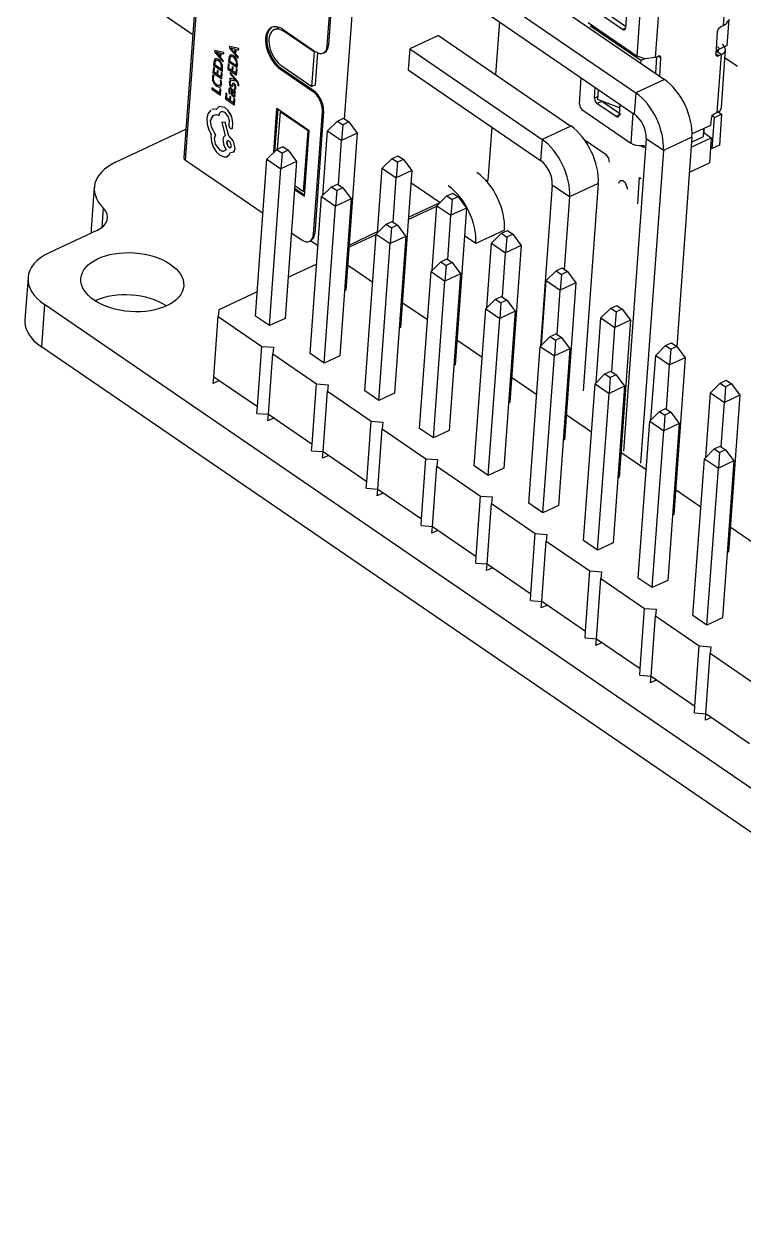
# Model space of a CAD drawing. Header units: millimetres. Extents: x 239 to 841, y 198 to 536.
# Drawn here: x 765.55 to 776.72, y 208.33 to 227.14 of the extents above; entities that cross this region are included whole.
import ezdxf

# ---------------------------------------------------------------- set-up
doc = ezdxf.new("R2010")
doc.units = ezdxf.units.MM

msp = doc.modelspace()

# ---------------------------------------------------------------- linework, layer by layer
for p, q in [((768.407, 230.299), (768.026, 225.068)), ((768.052, 225.026), (768.432, 230.257)), ((770.251, 226.803), (770.389, 228.703)), ((770.408, 228.711), (770.27, 226.812)), ((770.521, 225.667), (770.74, 228.677)), ((772.095, 228.603), (775.487, 226.281)), ((771.65, 228.395), (775.042, 226.073)), ((771.626, 228.068), (775.018, 225.745)), ((776.403, 227.118), (776.469, 228.019)), ((767.214, 227.633), (768.165, 226.981)), ((775.061, 226.644), (775.127, 227.545)), ((775.409, 227.523), (775.343, 226.622)), ((774.612, 227.295), (774.884, 227.109)), ((774.904, 227.383), (774.882, 227.08)), ((772.923, 227.18), (772.863, 226.359)), ((774.302, 227.164), (775.061, 226.644)), ((774.369, 227.118), (774.329, 227.1)), ((774.36, 227.094), (774.386, 227.106)), ((775.119, 226.575), (774.36, 227.094)), ((774.835, 227.057), (774.538, 227.261)), ((776.403, 227.118), (776.359, 227.097)), ((776.461, 226.807), (776.491, 227.216)), ((769.482, 227.078), (769.426, 227.052)), ((769.568, 227.056), (770.069, 226.713)), ((769.602, 227.033), (769.583, 227.024)), ((770.051, 226.704), (769.583, 227.024)), ((771.976, 226.966), (771.531, 226.758)), ((771.976, 226.966), (774.031, 225.559)), ((774.882, 227.079), (774.835, 227.057)), ((776.307, 227.021), (776.282, 226.678)), ((768.504, 226.734), (768.503, 226.711)), ((768.503, 226.711), (768.634, 226.554)), ((768.504, 226.734), (768.505, 226.734)), ((768.645, 226.703), (768.504, 226.734)), ((768.646, 226.703), (768.505, 226.734)), ((768.521, 226.71), (768.521, 226.71)), ((768.521, 226.71), (768.521, 226.71)), ((768.589, 226.692), (768.531, 226.706)), ((768.736, 226.792), (768.735, 226.769)), ((768.735, 226.769), (768.865, 226.612)), ((768.736, 226.792), (768.737, 226.792)), ((768.877, 226.761), (768.736, 226.792)), ((768.878, 226.761), (768.737, 226.792)), ((768.753, 226.768), (768.753, 226.768)), ((768.753, 226.768), (768.753, 226.768)), ((768.762, 226.759), (768.817, 226.695)), ((768.762, 226.759), (768.762, 226.759)), ((768.762, 226.759), (768.817, 226.695)), ((768.821, 226.75), (768.763, 226.764)), ((768.817, 226.695), (768.821, 226.75)), ((768.831, 226.677), (768.837, 226.746)), ((768.832, 226.677), (768.837, 226.746)), ((768.837, 226.746), (768.875, 226.737)), ((768.875, 226.737), (768.877, 226.761)), ((768.875, 226.737), (768.876, 226.738)), ((768.876, 226.738), (768.878, 226.761)), ((768.877, 226.761), (768.878, 226.761)), ((770.07, 226.712), (770.051, 226.704)), ((770.251, 226.803), (770.27, 226.812)), ((771.531, 226.758), (771.507, 226.43)), ((771.531, 226.758), (773.586, 225.351)), ((776.304, 226.714), (776.284, 226.704)), ((776.461, 226.807), (776.285, 226.725)), ((776.304, 226.714), (776.371, 226.668)), ((776.307, 226.735), (776.305, 226.715)), ((776.371, 225.844), (776.436, 226.745)), ((768.49, 226.551), (768.486, 226.504)), ((768.506, 226.539), (768.504, 226.514)), ((768.506, 226.539), (768.504, 226.514)), ((768.506, 226.539), (768.506, 226.539)), ((768.522, 226.578), (768.523, 226.578)), ((768.53, 226.7), (768.531, 226.701)), ((768.53, 226.7), (768.585, 226.636)), ((768.531, 226.701), (768.585, 226.637)), ((768.563, 226.593), (768.564, 226.593)), ((768.585, 226.636), (768.589, 226.692)), ((768.6, 226.619), (768.605, 226.688)), ((768.6, 226.619), (768.605, 226.688)), ((768.636, 226.577), (768.6, 226.619)), ((768.6, 226.619), (768.6, 226.619)), ((768.635, 226.577), (768.6, 226.619)), ((768.605, 226.688), (768.643, 226.679)), ((768.612, 226.533), (768.612, 226.533)), ((768.634, 226.554), (768.636, 226.577)), ((768.634, 226.554), (768.635, 226.577)), ((768.634, 226.554), (768.634, 226.554)), ((768.635, 226.577), (768.636, 226.577)), ((768.643, 226.679), (768.645, 226.703)), ((768.643, 226.679), (768.644, 226.679)), ((768.644, 226.679), (768.646, 226.703)), ((768.645, 226.703), (768.646, 226.703)), ((768.715, 226.527), (768.709, 226.441)), ((768.715, 226.527), (768.716, 226.527)), ((768.731, 226.516), (768.715, 226.527)), ((768.731, 226.516), (768.716, 226.527)), ((768.722, 226.609), (768.718, 226.562)), ((768.718, 226.562), (768.854, 226.468)), ((768.738, 226.598), (768.736, 226.573)), ((768.737, 226.597), (768.736, 226.572)), ((768.736, 226.573), (768.84, 226.5)), ((768.736, 226.572), (768.736, 226.573)), ((768.736, 226.572), (768.84, 226.5)), ((768.737, 226.597), (768.738, 226.598)), ((768.754, 226.636), (768.754, 226.637)), ((768.795, 226.651), (768.795, 226.651)), ((768.831, 226.677), (768.832, 226.677)), ((768.867, 226.635), (768.831, 226.677)), ((768.868, 226.636), (768.832, 226.677)), ((768.84, 226.5), (768.842, 226.524)), ((768.844, 226.591), (768.844, 226.591)), ((768.865, 226.612), (768.867, 226.635)), ((768.865, 226.612), (768.866, 226.612)), ((768.866, 226.612), (768.868, 226.636)), ((768.867, 226.635), (768.868, 226.636)), ((770.013, 226.171), (770.051, 226.704)), ((770.068, 226.197), (770.104, 226.694)), ((770.19, 226.691), (770.208, 226.7)), ((775.119, 226.575), (775.116, 226.535)), ((775.181, 226.603), (775.119, 226.575)), ((775.343, 226.622), (775.388, 226.643)), ((775.363, 226.631), (775.345, 226.378)), ((775.432, 226.612), (775.387, 226.643)), ((775.412, 226.333), (775.432, 226.612)), ((776.326, 226.647), (776.282, 226.677)), ((776.305, 225.767), (776.371, 226.668)), ((776.371, 226.668), (776.326, 226.647)), ((768.484, 226.469), (768.477, 226.383)), ((768.477, 226.383), (768.613, 226.289)), ((768.477, 226.348), (768.478, 226.348)), ((768.496, 226.335), (768.477, 226.348)), ((768.496, 226.335), (768.478, 226.348)), ((768.5, 226.458), (768.484, 226.469)), ((768.484, 226.469), (768.484, 226.469)), ((768.499, 226.458), (768.484, 226.469)), ((768.486, 226.504), (768.622, 226.409)), ((768.494, 226.394), (768.499, 226.458)), ((768.494, 226.394), (768.495, 226.394)), ((768.538, 226.364), (768.494, 226.394)), ((768.495, 226.394), (768.5, 226.458)), ((768.538, 226.364), (768.495, 226.394)), ((768.496, 226.335), (768.496, 226.335)), ((768.499, 226.458), (768.5, 226.458)), ((768.504, 226.514), (768.608, 226.442)), ((768.504, 226.514), (768.504, 226.514)), ((768.504, 226.514), (768.608, 226.442)), ((768.542, 226.423), (768.538, 226.364)), ((768.542, 226.423), (768.543, 226.423)), ((768.558, 226.412), (768.542, 226.423)), ((768.558, 226.412), (768.543, 226.423)), ((768.553, 226.353), (768.558, 226.412)), ((768.553, 226.353), (768.554, 226.353)), ((768.599, 226.321), (768.553, 226.353)), ((768.554, 226.353), (768.558, 226.412)), ((768.599, 226.321), (768.554, 226.353)), ((768.558, 226.412), (768.558, 226.412)), ((768.604, 226.389), (768.599, 226.321)), ((768.604, 226.389), (768.605, 226.389)), ((768.62, 226.378), (768.604, 226.389)), ((768.62, 226.378), (768.605, 226.389)), ((768.608, 226.442), (768.61, 226.466)), ((768.613, 226.289), (768.62, 226.378)), ((768.613, 226.289), (768.62, 226.378)), ((768.62, 226.378), (768.62, 226.378)), ((768.622, 226.409), (768.626, 226.455)), ((768.622, 226.409), (768.623, 226.41)), ((768.623, 226.41), (768.626, 226.455)), ((768.626, 226.455), (768.626, 226.455)), ((768.709, 226.441), (768.845, 226.347)), ((768.726, 226.452), (768.731, 226.516)), ((768.726, 226.452), (768.731, 226.516)), ((768.77, 226.422), (768.726, 226.452)), ((768.726, 226.452), (768.726, 226.452)), ((768.77, 226.422), (768.726, 226.452)), ((768.731, 226.516), (768.731, 226.516)), ((768.746, 226.392), (768.744, 226.37)), ((768.744, 226.37), (768.815, 226.287)), ((768.854, 226.261), (768.746, 226.392)), ((768.746, 226.392), (768.746, 226.392)), ((768.853, 226.261), (768.746, 226.392)), ((768.774, 226.481), (768.77, 226.422)), ((768.774, 226.481), (768.775, 226.481)), ((768.79, 226.47), (768.774, 226.481)), ((768.79, 226.47), (768.775, 226.481)), ((768.785, 226.411), (768.79, 226.47)), ((768.785, 226.411), (768.79, 226.47)), ((768.831, 226.38), (768.785, 226.411)), ((768.785, 226.411), (768.785, 226.411)), ((768.831, 226.379), (768.785, 226.411)), ((768.79, 226.47), (768.79, 226.47)), ((768.836, 226.447), (768.831, 226.379)), ((768.852, 226.436), (768.836, 226.447)), ((768.836, 226.447), (768.836, 226.447)), ((768.852, 226.436), (768.836, 226.447)), ((768.845, 226.347), (768.852, 226.436)), ((768.845, 226.347), (768.852, 226.436)), ((768.845, 226.347), (768.845, 226.347)), ((768.852, 226.436), (768.852, 226.436)), ((768.854, 226.468), (768.858, 226.513)), ((768.854, 226.468), (768.858, 226.513)), ((768.854, 226.468), (768.854, 226.468)), ((768.858, 226.513), (768.858, 226.513)), ((769.542, 226.451), (769.523, 226.442)), ((769.523, 226.442), (770.024, 226.099)), ((769.542, 226.451), (770.043, 226.108)), ((769.545, 226.492), (770.013, 226.171)), ((771.507, 226.43), (773.563, 225.023)), ((768.459, 226.153), (768.457, 226.132)), ((768.579, 226.07), (768.459, 226.153)), ((768.459, 226.153), (768.459, 226.153)), ((768.579, 226.069), (768.459, 226.153)), ((768.485, 226.302), (768.485, 226.302)), ((768.496, 226.246), (768.497, 226.246)), ((768.536, 226.2), (768.536, 226.2)), ((768.576, 226.189), (768.576, 226.19)), ((768.605, 226.26), (768.588, 226.271)), ((768.588, 226.271), (768.588, 226.271)), ((768.604, 226.26), (768.588, 226.271)), ((768.604, 226.26), (768.605, 226.26)), ((768.609, 226.208), (768.609, 226.208)), ((768.613, 226.289), (768.613, 226.289)), ((768.739, 226.302), (768.737, 226.278)), ((768.737, 226.278), (768.837, 226.258)), ((768.755, 226.249), (768.738, 226.261)), ((768.738, 226.26), (768.738, 226.261)), ((768.754, 226.249), (768.738, 226.26)), ((768.814, 226.282), (768.739, 226.302)), ((768.739, 226.302), (768.739, 226.302)), ((768.814, 226.282), (768.739, 226.302)), ((768.745, 226.224), (768.745, 226.224)), ((768.747, 226.205), (768.747, 226.205)), ((768.754, 226.249), (768.755, 226.249)), ((768.756, 226.192), (768.756, 226.192)), ((768.787, 226.181), (768.787, 226.182)), ((768.79, 226.223), (768.79, 226.223)), ((768.797, 226.197), (768.797, 226.197)), ((768.807, 226.219), (768.807, 226.219)), ((768.822, 226.279), (768.814, 226.282)), ((768.814, 226.282), (768.814, 226.282)), ((768.822, 226.279), (768.814, 226.282)), ((768.822, 226.279), (768.822, 226.279)), ((768.827, 226.191), (768.827, 226.191)), ((768.832, 226.151), (768.832, 226.151)), ((768.837, 226.258), (768.854, 226.236)), ((768.853, 226.261), (768.854, 226.261)), ((768.863, 226.195), (768.878, 226.185)), ((768.878, 226.185), (768.879, 226.185)), ((768.881, 226.197), (768.881, 226.197)), ((770.068, 226.197), (770.013, 226.171)), ((774.165, 225.896), (774.195, 226.309)), ((774.4, 225.993), (774.412, 226.161)), ((775.487, 226.281), (775.042, 226.073)), ((768.457, 226.132), (768.593, 226.037)), ((768.584, 226.136), (768.579, 226.069)), ((768.584, 226.136), (768.585, 226.136)), ((768.6, 226.125), (768.584, 226.136)), ((768.6, 226.125), (768.585, 226.136)), ((768.593, 226.037), (768.6, 226.125)), ((768.593, 226.037), (768.6, 226.125)), ((768.593, 226.037), (768.593, 226.037)), ((768.6, 226.125), (768.6, 226.125)), ((768.679, 226.067), (768.673, 225.982)), ((768.673, 225.982), (768.808, 225.888)), ((768.679, 226.067), (768.68, 226.068)), ((768.695, 226.057), (768.679, 226.067)), ((768.695, 226.057), (768.68, 226.068)), ((768.69, 225.993), (768.695, 226.057)), ((768.69, 225.993), (768.695, 226.057)), ((768.733, 225.963), (768.69, 225.993)), ((768.69, 225.993), (768.69, 225.993)), ((768.733, 225.962), (768.69, 225.993)), ((768.695, 226.057), (768.695, 226.057)), ((768.728, 226.071), (768.744, 226.06)), ((768.738, 226.022), (768.733, 225.962)), ((768.736, 226.107), (768.736, 226.107)), ((768.754, 226.011), (768.738, 226.022)), ((768.738, 226.022), (768.738, 226.022)), ((768.754, 226.011), (768.738, 226.022)), ((768.744, 226.06), (768.745, 226.06)), ((768.749, 225.952), (768.754, 226.011)), ((768.749, 225.952), (768.754, 226.011)), ((768.754, 226.011), (768.754, 226.011)), ((768.761, 226.114), (768.762, 226.076)), ((768.825, 226.092), (768.762, 226.136)), ((768.762, 226.135), (768.762, 226.136)), ((768.824, 226.092), (768.762, 226.135)), ((768.774, 226.105), (768.775, 226.075)), ((768.783, 226.099), (768.774, 226.105)), ((768.775, 226.105), (768.775, 226.075)), ((768.775, 226.075), (768.775, 226.075)), ((768.779, 226.051), (768.78, 226.051)), ((768.791, 226.037), (768.792, 226.037)), ((768.8, 225.988), (768.795, 225.92)), ((768.816, 225.977), (768.8, 225.988)), ((768.8, 225.988), (768.8, 225.988)), ((768.815, 225.977), (768.8, 225.988)), ((768.806, 226.135), (768.823, 226.123)), ((768.808, 226.081), (768.808, 226.082)), ((768.808, 226.082), (768.823, 226.071)), ((768.808, 226.081), (768.808, 226.081)), ((768.808, 226.081), (768.808, 226.081)), ((768.808, 225.888), (768.815, 225.977)), ((768.809, 225.888), (768.816, 225.977)), ((768.812, 226.011), (768.813, 226.011)), ((768.815, 225.977), (768.816, 225.977)), ((768.822, 226.033), (768.823, 226.033)), ((768.823, 226.123), (768.824, 226.123)), ((768.823, 226.071), (768.825, 226.092)), ((768.823, 226.071), (768.824, 226.092)), ((768.823, 226.071), (768.823, 226.071)), ((768.824, 226.092), (768.825, 226.092)), ((770.024, 226.099), (770.043, 226.108)), ((774.451, 226.017), (774.4, 225.993)), ((774.459, 226.128), (774.448, 225.968)), ((775.042, 226.073), (775.018, 225.745)), ((768.663, 225.845), (768.663, 225.846)), ((768.795, 225.92), (768.749, 225.952)), ((768.749, 225.952), (768.749, 225.952)), ((768.795, 225.92), (768.749, 225.952)), ((768.808, 225.888), (768.809, 225.888)), ((769.42, 225.148), (769.47, 225.834)), ((769.439, 225.167), (769.487, 225.823)), ((769.47, 225.834), (769.971, 225.491)), ((769.519, 225.779), (769.476, 225.2)), ((769.537, 225.788), (769.519, 225.779)), ((769.953, 225.482), (769.519, 225.779)), ((770.039, 223.881), (770.177, 225.78)), ((770.195, 225.789), (770.057, 223.889)), ((770.195, 225.789), (770.177, 225.78)), ((774.204, 225.813), (774.963, 225.293)), ((774.439, 225.91), (774.512, 225.944)), ((774.737, 225.706), (774.439, 225.91)), ((774.513, 225.944), (774.786, 225.758)), ((774.796, 225.897), (774.784, 225.729)), ((774.791, 225.901), (774.786, 225.839)), ((776.305, 225.767), (776.261, 225.746)), ((776.32, 225.778), (776.374, 225.741)), ((768.441, 225.641), (768.441, 225.641)), ((768.575, 225.723), (768.575, 225.723)), ((768.576, 225.732), (768.576, 225.732)), ((768.667, 225.617), (768.613, 225.616)), ((768.613, 225.616), (768.614, 225.616)), ((768.613, 225.616), (768.668, 225.411)), ((768.668, 225.617), (768.614, 225.616)), ((768.667, 225.617), (768.668, 225.617)), ((768.726, 225.403), (768.667, 225.617)), ((768.726, 225.403), (768.668, 225.617)), ((768.727, 225.635), (768.723, 225.581)), ((768.751, 225.738), (768.752, 225.738)), ((768.781, 225.531), (768.787, 225.601)), ((768.781, 225.531), (768.786, 225.601)), ((768.786, 225.601), (768.787, 225.601)), ((770.41, 225.636), (770.257, 225.484)), ((770.41, 225.636), (770.502, 225.68)), ((770.41, 225.636), (770.493, 225.579)), ((770.493, 225.579), (770.474, 225.335)), ((770.586, 225.622), (770.493, 225.579)), ((770.502, 225.68), (770.586, 225.622)), ((770.586, 225.622), (770.715, 225.448)), ((774.811, 225.741), (774.737, 225.706)), ((774.997, 225.76), (774.963, 225.293)), ((776.209, 225.671), (776.201, 225.568)), ((776.263, 225.689), (776.214, 225.723)), ((776.228, 225.21), (776.263, 225.689)), ((776.263, 225.689), (776.374, 225.741)), ((776.374, 225.741), (776.34, 225.262)), ((766.964, 224.995), (768.058, 225.508)), ((768.521, 225.419), (768.522, 225.419)), ((768.726, 225.403), (768.726, 225.403)), ((768.735, 225.396), (768.736, 225.396)), ((768.781, 225.531), (768.781, 225.531)), ((769.885, 224.54), (769.953, 225.482)), ((769.897, 224.468), (769.971, 225.491)), ((769.971, 225.49), (769.953, 225.482)), ((770.184, 224.482), (770.257, 225.484)), ((770.257, 225.484), (770.474, 225.335)), ((770.715, 225.448), (770.474, 225.335)), ((770.715, 225.448), (770.538, 223.012)), ((772.804, 225.543), (772.744, 224.719)), ((774.031, 225.559), (773.586, 225.351)), ((775.908, 225.31), (776.09, 225.396)), ((776.201, 225.568), (775.915, 225.435)), ((776.09, 225.396), (776.099, 225.52)), ((776.1, 225.521), (776.095, 225.456)), ((776.095, 225.456), (776.212, 225.376)), ((768.502, 225.366), (768.502, 225.367)), ((768.689, 225.302), (768.69, 225.303)), ((768.823, 225.211), (768.823, 225.211)), ((769.468, 225.196), (769.561, 225.239)), ((769.561, 225.239), (769.644, 225.182)), ((770.424, 224.648), (770.474, 225.335)), ((773.586, 225.351), (773.563, 225.023)), ((774.241, 225.349), (774.567, 225.126)), ((775.201, 225.362), (774.848, 220.508)), ((775.16, 225.223), (775.12, 225.25)), ((775.192, 225.238), (775.16, 225.223)), ((775.469, 225.179), (775.201, 225.362)), ((775.913, 225.387), (775.469, 225.179)), ((775.913, 225.387), (775.677, 222.137)), ((775.902, 225.231), (776.212, 225.376)), ((776.212, 225.376), (776.184, 224.987)), ((776.228, 225.21), (776.201, 225.228)), ((776.34, 225.262), (776.228, 225.21)), ((768.052, 225.026), (769.254, 224.203)), ((768.589, 225.182), (768.59, 225.182)), ((769.138, 222.607), (769.315, 225.043)), ((769.468, 225.196), (769.315, 225.043)), ((769.315, 225.043), (769.532, 224.894)), ((769.468, 225.196), (769.552, 225.138)), ((769.552, 225.138), (769.532, 224.894)), ((769.644, 225.182), (769.552, 225.138)), ((769.644, 225.182), (769.773, 225.007)), ((771.258, 225.055), (771.106, 224.902)), ((771.258, 225.055), (771.351, 225.098)), ((771.258, 225.055), (771.342, 224.998)), ((771.435, 225.041), (771.342, 224.998)), ((771.351, 225.098), (771.435, 225.041)), ((771.435, 225.041), (771.564, 224.866)), ((775.469, 225.179), (775.116, 220.324)), ((769.355, 222.459), (769.532, 224.894)), ((769.773, 225.007), (769.532, 224.894)), ((769.773, 225.007), (769.596, 222.571)), ((771.033, 223.901), (771.106, 224.902)), ((771.106, 224.902), (771.323, 224.754)), ((771.342, 224.998), (771.323, 224.754)), ((771.564, 224.866), (771.323, 224.754)), ((771.564, 224.866), (771.387, 222.431)), ((775.874, 224.842), (776.184, 224.987)), ((770.317, 224.615), (770.41, 224.658)), ((770.41, 224.658), (770.493, 224.601)), ((771.273, 224.067), (771.323, 224.754)), ((771.55, 224.682), (772.004, 224.371)), ((772.72, 224.708), (772.744, 224.719)), ((773.745, 224.64), (773.564, 222.141)), ((774.013, 224.457), (773.745, 224.64)), ((774.458, 224.665), (774.013, 224.457)), ((774.458, 224.665), (774.224, 221.448)), ((775.071, 224.348), (775.101, 224.76)), ((775.101, 224.76), (775.125, 224.744)), ((766.635, 224.61), (766.587, 223.955)), ((769.742, 224.574), (769.897, 224.468)), ((769.743, 224.594), (769.898, 224.488)), ((769.746, 224.635), (769.885, 224.54)), ((769.902, 224.549), (769.885, 224.54)), ((769.987, 222.026), (770.164, 224.462)), ((770.317, 224.615), (770.164, 224.462)), ((770.164, 224.462), (770.381, 224.313)), ((770.317, 224.615), (770.4, 224.557)), ((770.4, 224.557), (770.381, 224.313)), ((770.493, 224.601), (770.4, 224.557)), ((770.493, 224.601), (770.622, 224.426)), ((772.107, 224.474), (771.954, 224.321)), ((772.107, 224.474), (772.2, 224.517)), ((772.107, 224.474), (772.191, 224.417)), ((772.284, 224.46), (772.191, 224.417)), ((772.2, 224.517), (772.284, 224.46)), ((772.284, 224.46), (772.413, 224.285)), ((774.013, 224.457), (773.931, 223.332)), ((766.772, 224.29), (766.75, 223.98)), ((770.204, 221.877), (770.381, 224.313)), ((770.622, 224.426), (770.381, 224.313)), ((770.622, 224.426), (770.445, 221.99)), ((771.509, 224.108), (771.954, 224.316)), ((771.511, 224.143), (772.002, 224.372)), ((771.882, 223.319), (771.954, 224.321)), ((771.954, 224.321), (772.172, 224.172)), ((772.191, 224.417), (772.172, 224.172)), ((772.413, 224.285), (772.172, 224.172)), ((772.413, 224.285), (772.236, 221.85)), ((771.166, 224.033), (771.258, 224.077)), ((771.258, 224.077), (771.342, 224.019)), ((772.122, 223.486), (772.172, 224.172)), ((766.676, 223.937), (765.935, 223.59)), ((769.693, 223.902), (769.857, 223.79)), ((770.039, 223.881), (770.057, 223.889)), ((770.589, 223.711), (771.034, 223.919)), ((771.166, 224.033), (771.013, 223.881)), ((771.166, 224.033), (771.249, 223.976)), ((771.249, 223.976), (771.23, 223.732)), ((771.342, 224.019), (771.249, 223.976)), ((771.342, 224.019), (771.471, 223.845)), ((773.002, 223.943), (772.557, 223.735)), ((772.956, 223.893), (772.803, 223.74)), ((772.956, 223.893), (773.049, 223.936)), ((772.956, 223.893), (773.04, 223.835)), ((773.049, 223.936), (773.132, 223.879)), ((769.977, 223.768), (769.996, 223.777)), ((769.999, 223.778), (770.109, 223.703)), ((770.586, 223.677), (771.013, 223.876)), ((770.836, 221.445), (771.013, 223.881)), ((771.013, 223.881), (771.23, 223.732)), ((771.053, 221.296), (771.23, 223.732)), ((771.471, 223.845), (771.23, 223.732)), ((771.471, 223.845), (771.294, 221.409)), ((772.557, 223.735), (772.381, 223.855)), ((772.73, 222.738), (772.803, 223.74)), ((772.803, 223.74), (773.021, 223.591)), ((773.04, 223.835), (773.021, 223.591)), ((773.261, 223.704), (773.021, 223.591)), ((773.132, 223.879), (773.04, 223.835)), ((773.261, 223.704), (773.084, 221.268)), ((773.132, 223.879), (773.261, 223.704)), ((772.971, 222.904), (773.021, 223.591)), ((770.088, 223.416), (769.642, 223.207)), ((770.958, 223.128), (770.566, 223.397)), ((772.015, 223.452), (771.862, 223.299)), ((772.015, 223.452), (772.107, 223.495)), ((772.015, 223.452), (772.098, 223.395)), ((772.098, 223.395), (772.079, 223.151)), ((772.191, 223.438), (772.098, 223.395)), ((772.107, 223.495), (772.191, 223.438)), ((772.191, 223.438), (772.32, 223.263)), ((773.805, 223.311), (773.898, 223.355)), ((773.898, 223.355), (773.981, 223.298)), ((765.606, 223.205), (765.558, 222.55)), ((771.685, 220.864), (771.862, 223.299)), ((771.862, 223.299), (772.079, 223.151)), ((771.902, 220.715), (772.079, 223.151)), ((772.32, 223.263), (772.079, 223.151)), ((772.32, 223.263), (772.143, 220.828)), ((773.579, 222.157), (773.652, 223.159)), ((773.805, 223.311), (773.652, 223.159)), ((773.652, 223.159), (773.869, 223.01)), ((773.805, 223.311), (773.889, 223.254)), ((773.889, 223.254), (773.869, 223.01)), ((773.981, 223.298), (773.889, 223.254)), ((773.981, 223.298), (774.11, 223.123)), ((769.165, 222.984), (768.566, 222.704)), ((770.538, 223.012), (770.519, 223.003)), ((773.819, 222.323), (773.869, 223.01)), ((774.11, 223.123), (773.869, 223.01)), ((774.11, 223.123), (773.933, 220.687)), ((765.862, 222.785), (765.814, 222.13)), ((800.384, 199.148), (765.862, 222.785)), ((771.807, 222.547), (771.415, 222.815)), ((772.863, 222.871), (772.711, 222.718)), ((772.863, 222.871), (772.956, 222.914)), ((772.863, 222.871), (772.947, 222.814)), ((772.947, 222.814), (772.928, 222.57)), ((773.04, 222.857), (772.947, 222.814)), ((772.956, 222.914), (773.04, 222.857)), ((773.04, 222.857), (773.169, 222.682)), ((774.654, 222.73), (774.747, 222.774)), ((774.747, 222.774), (774.83, 222.716)), ((768.489, 221.666), (768.557, 222.602)), ((768.566, 222.704), (768.557, 222.602)), ((768.557, 222.602), (769.236, 222.137)), ((769.355, 222.459), (769.138, 222.607)), ((769.596, 222.571), (769.355, 222.459)), ((772.534, 220.283), (772.711, 222.718)), ((772.711, 222.718), (772.928, 222.57)), ((772.751, 220.134), (772.928, 222.57)), ((773.169, 222.682), (772.928, 222.57)), ((773.169, 222.682), (772.992, 220.247)), ((774.428, 221.576), (774.501, 222.578)), ((774.654, 222.73), (774.501, 222.578)), ((774.501, 222.578), (774.718, 222.429)), ((774.654, 222.73), (774.737, 222.673)), ((774.737, 222.673), (774.718, 222.429)), ((774.83, 222.716), (774.737, 222.673)), ((774.83, 222.716), (774.959, 222.542)), ((771.387, 222.431), (771.368, 222.422)), ((774.668, 221.742), (774.718, 222.429)), ((774.959, 222.542), (774.718, 222.429)), ((774.959, 222.542), (774.782, 220.106)), ((772.656, 221.966), (772.264, 222.234)), ((773.712, 222.29), (773.559, 222.137)), ((773.712, 222.29), (773.805, 222.333)), ((773.712, 222.29), (773.796, 222.233)), ((773.796, 222.233), (773.777, 221.988)), ((773.889, 222.276), (773.796, 222.233)), ((773.805, 222.333), (773.889, 222.276)), ((773.889, 222.276), (774.018, 222.101)), ((775.503, 222.149), (775.595, 222.192)), ((775.595, 222.192), (775.679, 222.135)), ((800.337, 198.493), (765.814, 222.13)), ((769.168, 221.201), (769.236, 222.137)), ((769.236, 222.137), (769.415, 222.123)), ((769.338, 221.085), (769.406, 222.02)), ((769.415, 222.123), (769.406, 222.02)), ((769.406, 222.02), (770.085, 221.555)), ((770.204, 221.877), (769.987, 222.026)), ((773.382, 219.701), (773.559, 222.137)), ((773.559, 222.137), (773.777, 221.988)), ((774.018, 222.101), (773.777, 221.988)), ((774.018, 222.101), (773.841, 219.665)), ((775.503, 222.149), (775.35, 221.996)), ((775.503, 222.149), (775.586, 222.092)), ((775.586, 222.092), (775.567, 221.848)), ((775.679, 222.135), (775.586, 222.092)), ((775.679, 222.135), (775.808, 221.96)), ((770.445, 221.99), (770.204, 221.877)), ((772.236, 221.85), (772.216, 221.841)), ((773.6, 219.553), (773.777, 221.988)), ((775.277, 220.995), (775.35, 221.996)), ((775.35, 221.996), (775.567, 221.848)), ((775.517, 221.161), (775.567, 221.848)), ((775.808, 221.96), (775.567, 221.848)), ((775.808, 221.96), (775.631, 219.525)), ((768.481, 221.562), (768.489, 221.666)), ((768.489, 221.666), (769.168, 221.201)), ((773.505, 221.384), (773.112, 221.653)), ((774.561, 221.709), (774.408, 221.556)), ((774.561, 221.709), (774.654, 221.752)), ((774.561, 221.709), (774.645, 221.651)), ((774.645, 221.651), (774.626, 221.407)), ((774.737, 221.695), (774.645, 221.651)), ((774.654, 221.752), (774.737, 221.695)), ((774.737, 221.695), (774.866, 221.52)), ((768.576, 221.606), (768.481, 221.562)), ((770.017, 220.62), (770.085, 221.555)), ((770.085, 221.555), (770.264, 221.541)), ((770.187, 220.503), (770.255, 221.439)), ((770.264, 221.541), (770.255, 221.439)), ((770.255, 221.439), (770.934, 220.974)), ((771.053, 221.296), (770.836, 221.445)), ((774.231, 219.12), (774.408, 221.556)), ((774.408, 221.556), (774.626, 221.407)), ((774.866, 221.52), (774.626, 221.407)), ((774.866, 221.52), (774.689, 219.084)), ((776.352, 221.568), (776.199, 221.415)), ((776.352, 221.568), (776.444, 221.611)), ((776.352, 221.568), (776.435, 221.511)), ((776.435, 221.511), (776.416, 221.266)), ((776.528, 221.554), (776.435, 221.511)), ((776.444, 221.611), (776.528, 221.554)), ((776.528, 221.554), (776.657, 221.379)), ((771.294, 221.409), (771.053, 221.296)), ((773.084, 221.268), (773.065, 221.259)), ((774.448, 218.972), (774.626, 221.407)), ((776.126, 220.413), (776.199, 221.415)), ((776.199, 221.415), (776.416, 221.266)), ((776.366, 220.58), (776.416, 221.266)), ((776.657, 221.379), (776.416, 221.266)), ((776.657, 221.379), (776.48, 218.944)), ((769.16, 221.097), (769.168, 221.201)), ((769.16, 221.097), (769.338, 221.083)), ((769.33, 220.981), (769.338, 221.085)), ((769.338, 221.085), (770.017, 220.62)), ((774.354, 220.803), (773.961, 221.072)), ((775.41, 221.127), (775.257, 220.975)), ((775.41, 221.127), (775.503, 221.171)), ((775.41, 221.127), (775.494, 221.07)), ((775.494, 221.07), (775.474, 220.826)), ((775.586, 221.113), (775.494, 221.07)), ((775.503, 221.171), (775.586, 221.113)), ((775.586, 221.113), (775.715, 220.939)), ((769.425, 221.025), (769.33, 220.981)), ((770.866, 220.039), (770.934, 220.974)), ((770.934, 220.974), (771.113, 220.96)), ((771.113, 220.96), (771.103, 220.858)), ((775.08, 218.539), (775.257, 220.975)), ((775.257, 220.975), (775.474, 220.826)), ((775.715, 220.939), (775.474, 220.826)), ((775.715, 220.939), (775.538, 218.503)), ((771.035, 219.922), (771.103, 220.858)), ((771.103, 220.858), (771.782, 220.393)), ((771.902, 220.715), (771.685, 220.864)), ((772.143, 220.828), (771.902, 220.715)), ((773.933, 220.687), (773.914, 220.678)), ((775.297, 218.39), (775.474, 220.826)), ((770.009, 220.516), (770.017, 220.62)), ((770.009, 220.516), (770.186, 220.502)), ((770.179, 220.4), (770.187, 220.503)), ((770.187, 220.503), (770.866, 220.039)), ((776.259, 220.546), (776.106, 220.393)), ((776.259, 220.546), (776.352, 220.589)), ((776.259, 220.546), (776.342, 220.489)), ((776.435, 220.532), (776.342, 220.489)), ((776.352, 220.589), (776.435, 220.532)), ((776.435, 220.532), (776.564, 220.357)), ((770.274, 220.444), (770.179, 220.4)), ((771.714, 219.457), (771.782, 220.393)), ((771.782, 220.393), (771.962, 220.379)), ((771.962, 220.379), (771.952, 220.277)), ((775.202, 220.222), (774.81, 220.491)), ((775.929, 217.958), (776.106, 220.393)), ((776.106, 220.393), (776.323, 220.245)), ((776.342, 220.489), (776.323, 220.245)), ((776.564, 220.357), (776.323, 220.245)), ((776.564, 220.357), (776.387, 217.922)), ((771.884, 219.341), (771.952, 220.277)), ((771.952, 220.277), (772.631, 219.812)), ((772.751, 220.134), (772.534, 220.283)), ((772.992, 220.247), (772.751, 220.134)), ((776.146, 217.809), (776.323, 220.245)), ((770.858, 219.935), (770.866, 220.039)), ((770.858, 219.935), (771.035, 219.921)), ((774.782, 220.106), (774.763, 220.097)), ((771.028, 219.818), (771.035, 219.922)), ((771.123, 219.863), (771.028, 219.818)), ((771.035, 219.922), (771.714, 219.457)), ((772.563, 218.876), (772.631, 219.812)), ((772.631, 219.812), (772.81, 219.798)), ((772.81, 219.798), (772.801, 219.696)), ((776.051, 219.641), (775.659, 219.909)), ((772.733, 218.76), (772.801, 219.696)), ((772.801, 219.696), (773.48, 219.231)), ((773.6, 219.553), (773.382, 219.701)), ((773.841, 219.665), (773.6, 219.553)), ((771.707, 219.353), (771.714, 219.457)), ((775.631, 219.525), (775.612, 219.516)), ((771.707, 219.353), (771.884, 219.339)), ((771.877, 219.237), (771.884, 219.341)), ((771.971, 219.281), (771.877, 219.237)), ((771.884, 219.341), (772.563, 218.876)), ((773.412, 218.295), (773.48, 219.231)), ((773.48, 219.231), (773.659, 219.217)), ((773.659, 219.217), (773.65, 219.114)), ((776.9, 219.06), (776.508, 219.328)), ((773.582, 218.179), (773.65, 219.114)), ((773.65, 219.114), (774.329, 218.65)), ((774.448, 218.972), (774.231, 219.12)), ((774.689, 219.084), (774.448, 218.972)), ((772.556, 218.772), (772.563, 218.876)), ((776.48, 218.944), (776.461, 218.935)), ((772.556, 218.772), (772.733, 218.758)), ((772.726, 218.656), (772.733, 218.76)), ((772.82, 218.7), (772.726, 218.656)), ((772.733, 218.76), (773.412, 218.295)), ((774.261, 217.714), (774.329, 218.65)), ((774.329, 218.65), (774.508, 218.635)), ((774.508, 218.635), (774.499, 218.533)), ((774.431, 217.598), (774.499, 218.533)), ((774.499, 218.533), (775.178, 218.068)), ((775.297, 218.39), (775.08, 218.539)), ((775.538, 218.503), (775.297, 218.39)), ((773.405, 218.191), (773.412, 218.295)), ((773.405, 218.191), (773.582, 218.177)), ((773.574, 218.075), (773.582, 218.179)), ((773.669, 218.119), (773.574, 218.075)), ((773.582, 218.179), (774.261, 217.714)), ((775.11, 217.133), (775.178, 218.068)), ((775.178, 218.068), (775.357, 218.054)), ((775.357, 218.054), (775.348, 217.952)), ((775.28, 217.016), (775.348, 217.952)), ((775.348, 217.952), (776.027, 217.487)), ((776.146, 217.809), (775.929, 217.958)), ((776.387, 217.922), (776.146, 217.809)), ((774.254, 217.61), (774.261, 217.714)), ((774.254, 217.61), (774.431, 217.596)), ((774.423, 217.494), (774.431, 217.598)), ((774.518, 217.538), (774.423, 217.494)), ((774.431, 217.598), (775.11, 217.133)), ((775.959, 216.551), (776.027, 217.487)), ((776.027, 217.487), (776.206, 217.473)), ((776.129, 216.435), (776.197, 217.371)), ((776.206, 217.473), (776.197, 217.371)), ((776.197, 217.371), (776.876, 216.906)), ((775.102, 217.029), (775.11, 217.133)), ((775.102, 217.029), (775.28, 217.015)), ((775.272, 216.912), (775.28, 217.016)), ((775.367, 216.957), (775.272, 216.912)), ((775.28, 217.016), (775.959, 216.551)), ((775.951, 216.447), (775.959, 216.551)), ((775.951, 216.447), (776.128, 216.433)), ((776.121, 216.331), (776.129, 216.435)), ((776.216, 216.375), (776.121, 216.331)), ((776.129, 216.435), (776.808, 215.97))]:
    msp.add_line(p, q)
for points in [[(776.359, 227.097), (776.32, 227.061), (776.307, 227.021)], [(776.403, 227.118), (776.454, 227.157), (776.469, 227.195)], [(774.835, 227.057), (774.852, 227.05), (774.867, 227.051), (774.878, 227.062), (774.882, 227.08)], [(768.521, 226.71), (768.527, 226.704), (768.531, 226.701)], [(768.521, 226.71), (768.527, 226.704), (768.53, 226.7)], [(768.531, 226.706), (768.526, 226.708), (768.521, 226.71)], [(768.753, 226.768), (768.759, 226.762), (768.762, 226.759)], [(768.753, 226.768), (768.759, 226.762), (768.762, 226.759)], [(768.763, 226.764), (768.758, 226.766), (768.753, 226.768)], [(776.304, 226.714), (776.327, 226.73), (776.337, 226.751), (776.331, 226.774), (776.311, 226.794)], [(776.371, 226.668), (776.417, 226.701), (776.436, 226.744), (776.425, 226.788), (776.385, 226.829)], [(768.513, 226.601), (768.496, 226.579), (768.49, 226.551)], [(768.523, 226.578), (768.51, 226.562), (768.506, 226.539)], [(768.522, 226.578), (768.51, 226.561), (768.506, 226.539)], [(768.564, 226.593), (768.533, 226.606), (768.513, 226.601)], [(768.563, 226.593), (768.533, 226.606), (768.513, 226.601)], [(768.562, 226.57), (768.537, 226.581), (768.522, 226.578)], [(768.6, 226.525), (768.582, 226.553), (768.562, 226.57)], [(768.612, 226.533), (768.588, 226.57), (768.563, 226.593)], [(768.612, 226.533), (768.589, 226.571), (768.564, 226.593)], [(768.61, 226.466), (768.608, 226.5), (768.6, 226.525)], [(768.626, 226.455), (768.623, 226.499), (768.612, 226.533)], [(768.626, 226.455), (768.623, 226.499), (768.612, 226.533)], [(768.745, 226.659), (768.728, 226.637), (768.722, 226.609)], [(768.754, 226.636), (768.742, 226.62), (768.737, 226.597)], [(768.754, 226.637), (768.742, 226.62), (768.738, 226.598)], [(768.795, 226.651), (768.765, 226.664), (768.745, 226.66)], [(768.795, 226.651), (768.764, 226.664), (768.745, 226.659)], [(768.794, 226.628), (768.769, 226.639), (768.754, 226.636)], [(768.832, 226.583), (768.814, 226.611), (768.794, 226.628)], [(768.844, 226.591), (768.82, 226.629), (768.795, 226.651)], [(768.844, 226.591), (768.82, 226.629), (768.795, 226.651)], [(768.842, 226.524), (768.84, 226.558), (768.832, 226.583)], [(768.858, 226.513), (768.855, 226.557), (768.844, 226.591)], [(768.858, 226.513), (768.855, 226.557), (768.844, 226.591)], [(775.343, 226.622), (775.181, 226.602), (775.061, 226.644)], [(775.432, 226.612), (775.43, 226.631), (775.42, 226.643), (775.406, 226.647), (775.388, 226.643)], [(776.282, 226.678), (776.284, 226.659), (776.293, 226.647), (776.308, 226.642), (776.326, 226.647)], [(776.427, 226.618), (776.619, 226.487)], [(768.477, 226.348), (768.471, 226.331), (768.469, 226.312)], [(768.485, 226.302), (768.489, 226.323), (768.496, 226.335)], [(768.485, 226.302), (768.489, 226.323), (768.496, 226.335)], [(768.469, 226.312), (768.472, 226.271), (768.484, 226.237)], [(768.484, 226.237), (768.509, 226.2), (768.535, 226.177)], [(768.497, 226.246), (768.486, 226.277), (768.485, 226.302)], [(768.496, 226.246), (768.486, 226.277), (768.485, 226.302)], [(768.536, 226.2), (768.511, 226.223), (768.496, 226.246)], [(768.536, 226.2), (768.511, 226.223), (768.497, 226.246)], [(768.535, 226.177), (768.566, 226.162), (768.586, 226.164)], [(768.576, 226.19), (768.556, 226.19), (768.536, 226.2)], [(768.576, 226.189), (768.555, 226.19), (768.536, 226.2)], [(768.593, 226.222), (768.587, 226.199), (768.576, 226.189)], [(768.586, 226.164), (768.603, 226.182), (768.609, 226.208)], [(768.586, 226.164), (768.603, 226.182), (768.609, 226.208)], [(768.588, 226.271), (768.593, 226.244), (768.593, 226.222)], [(768.609, 226.208), (768.608, 226.238), (768.604, 226.26)], [(768.609, 226.208), (768.609, 226.238), (768.605, 226.26)], [(768.762, 226.135), (768.746, 226.144), (768.734, 226.144), (768.726, 226.135), (768.722, 226.118)], [(768.762, 226.136), (768.741, 226.145), (768.733, 226.143), (768.727, 226.138)], [(768.738, 226.26), (768.733, 226.248), (768.731, 226.235)], [(768.731, 226.235), (768.732, 226.214), (768.736, 226.197)], [(768.736, 226.197), (768.746, 226.179), (768.756, 226.169)], [(768.745, 226.224), (768.749, 226.24), (768.755, 226.249)], [(768.745, 226.224), (768.748, 226.24), (768.754, 226.249)], [(768.747, 226.205), (768.745, 226.215), (768.745, 226.224)], [(768.747, 226.205), (768.745, 226.215), (768.745, 226.224)], [(768.756, 226.192), (768.751, 226.198), (768.747, 226.205)], [(768.756, 226.192), (768.75, 226.198), (768.747, 226.205)], [(768.766, 226.19), (768.761, 226.19), (768.756, 226.192)], [(768.765, 226.19), (768.761, 226.19), (768.756, 226.192)], [(768.756, 226.169), (768.765, 226.165), (768.772, 226.165)], [(768.775, 226.205), (768.769, 226.194), (768.765, 226.19)], [(768.79, 226.223), (768.782, 226.216), (768.775, 226.205)], [(768.775, 226.166), (768.781, 226.173), (768.787, 226.182)], [(768.775, 226.166), (768.781, 226.172), (768.787, 226.181)], [(768.787, 226.182), (768.793, 226.193), (768.797, 226.197)], [(768.787, 226.181), (768.793, 226.193), (768.797, 226.197)], [(768.807, 226.219), (768.797, 226.223), (768.79, 226.223)], [(768.807, 226.219), (768.797, 226.223), (768.79, 226.223)], [(768.797, 226.197), (768.802, 226.198), (768.807, 226.196)], [(768.818, 226.162), (768.813, 226.145), (768.806, 226.135)], [(768.827, 226.191), (768.817, 226.209), (768.807, 226.219)], [(768.827, 226.191), (768.817, 226.209), (768.807, 226.219)], [(768.807, 226.196), (768.817, 226.181), (768.818, 226.162)], [(768.815, 226.287), (768.819, 226.282), (768.822, 226.279)], [(768.823, 226.123), (768.829, 226.136), (768.832, 226.151)], [(768.824, 226.123), (768.83, 226.136), (768.832, 226.151)], [(768.832, 226.151), (768.831, 226.174), (768.827, 226.191)], [(768.832, 226.151), (768.831, 226.174), (768.827, 226.191)], [(768.881, 226.197), (768.873, 226.23), (768.853, 226.261)], [(768.881, 226.197), (768.874, 226.231), (768.854, 226.261)], [(768.854, 226.236), (768.864, 226.218), (768.866, 226.205)], [(768.866, 226.205), (768.865, 226.199), (768.863, 226.195)], [(768.878, 226.185), (768.88, 226.191), (768.881, 226.197)], [(768.879, 226.185), (768.881, 226.191), (768.881, 226.197)], [(768.722, 226.118), (768.723, 226.092), (768.728, 226.071)], [(768.736, 226.107), (768.74, 226.118), (768.744, 226.121), (768.749, 226.121)], [(768.736, 226.107), (768.738, 226.116), (768.743, 226.12), (768.761, 226.114)], [(768.745, 226.06), (768.737, 226.087), (768.736, 226.107)], [(768.744, 226.06), (768.736, 226.087), (768.736, 226.107)], [(768.762, 226.076), (768.772, 226.036), (768.791, 226.015)], [(768.775, 226.075), (768.777, 226.06), (768.78, 226.051)], [(768.775, 226.075), (768.777, 226.06), (768.779, 226.051)], [(768.779, 226.051), (768.785, 226.042), (768.791, 226.037)], [(768.78, 226.051), (768.785, 226.043), (768.792, 226.037)], [(768.803, 226.076), (768.793, 226.09), (768.783, 226.099)], [(768.791, 226.037), (768.798, 226.034), (768.803, 226.035)], [(768.791, 226.015), (768.804, 226.009), (768.812, 226.011)], [(768.792, 226.037), (768.799, 226.034), (768.803, 226.035)], [(768.809, 226.048), (768.807, 226.063), (768.803, 226.076)], [(768.803, 226.035), (768.807, 226.041), (768.809, 226.048)], [(768.823, 226.033), (768.819, 226.06), (768.808, 226.081)], [(768.822, 226.033), (768.819, 226.06), (768.808, 226.081)], [(768.812, 226.011), (768.82, 226.02), (768.822, 226.033)], [(768.813, 226.011), (768.82, 226.02), (768.823, 226.033)], [(774.4, 225.993), (774.413, 225.941), (774.439, 225.91)], [(774.786, 225.839), (774.448, 225.968)], [(768.446, 225.806), (768.399, 225.749), (768.383, 225.68)], [(768.528, 225.817), (768.488, 225.82), (768.46, 225.813)], [(768.527, 225.817), (768.488, 225.819), (768.46, 225.813)], [(768.663, 225.845), (768.573, 225.864), (768.527, 225.817)], [(768.663, 225.846), (768.574, 225.864), (768.528, 225.817)], [(768.576, 225.732), (768.585, 225.764), (768.603, 225.782), (768.629, 225.785), (768.659, 225.772)], [(768.576, 225.732), (768.584, 225.764), (768.603, 225.782), (768.628, 225.785), (768.658, 225.772)], [(768.658, 225.772), (768.712, 225.703), (768.727, 225.635)], [(768.752, 225.738), (768.706, 225.807), (768.663, 225.846)], [(768.751, 225.738), (768.706, 225.807), (768.663, 225.845)], [(774.165, 225.896), (774.177, 225.844), (774.204, 225.813)], [(776.305, 225.767), (776.356, 225.806), (776.371, 225.844)], [(768.383, 225.68), (768.389, 225.589), (768.41, 225.513)], [(768.441, 225.641), (768.476, 225.721), (768.53, 225.738)], [(768.441, 225.641), (768.485, 225.728), (768.526, 225.738), (768.575, 225.723)], [(768.522, 225.419), (768.455, 225.539), (768.441, 225.641)], [(768.521, 225.419), (768.455, 225.539), (768.441, 225.641)], [(768.575, 225.723), (768.576, 225.728), (768.576, 225.732)], [(768.575, 225.723), (768.575, 225.728), (768.576, 225.732)], [(768.723, 225.581), (768.722, 225.578), (768.721, 225.575)], [(768.786, 225.601), (768.775, 225.677), (768.751, 225.738)], [(768.787, 225.601), (768.776, 225.677), (768.752, 225.738)], [(774.737, 225.706), (774.754, 225.699), (774.769, 225.701), (774.779, 225.711), (774.784, 225.729)], [(776.261, 225.746), (776.222, 225.71), (776.209, 225.671)], [(768.41, 225.513), (768.429, 225.467), (768.448, 225.431)], [(768.448, 225.431), (768.445, 225.417), (768.444, 225.406)], [(768.444, 225.406), (768.452, 225.314), (768.48, 225.238)], [(768.502, 225.367), (768.51, 225.4), (768.522, 225.419)], [(768.502, 225.366), (768.51, 225.4), (768.521, 225.419)], [(768.668, 225.411), (768.639, 225.385), (768.629, 225.346)], [(768.721, 225.575), (768.73, 225.539), (768.748, 225.518)], [(768.736, 225.396), (768.731, 225.4), (768.726, 225.403)], [(768.735, 225.396), (768.73, 225.399), (768.726, 225.403)], [(768.823, 225.211), (768.795, 225.326), (768.735, 225.396)], [(768.823, 225.211), (768.795, 225.326), (768.736, 225.396)], [(768.748, 225.518), (768.769, 225.514), (768.777, 225.52), (768.781, 225.531)], [(768.777, 225.52), (768.78, 225.526), (768.781, 225.531)], [(776.09, 225.396), (776.095, 225.456)], [(768.48, 225.238), (768.533, 225.154), (768.585, 225.106)], [(768.59, 225.182), (768.519, 225.276), (768.502, 225.367)], [(768.589, 225.182), (768.518, 225.276), (768.502, 225.366)], [(768.629, 225.346), (768.645, 225.255), (768.684, 225.191)], [(768.765, 225.25), (768.745, 225.309), (768.723, 225.327), (768.703, 225.327), (768.694, 225.318), (768.689, 225.302)], [(768.689, 225.302), (768.709, 225.244), (768.731, 225.226), (768.751, 225.225), (768.76, 225.234), (768.765, 225.25)], [(768.713, 225.329), (768.696, 225.321), (768.69, 225.303)], [(768.69, 225.303), (768.708, 225.246), (768.742, 225.223)], [(768.748, 225.145), (768.803, 225.159), (768.823, 225.211)], [(768.749, 225.145), (768.804, 225.159), (768.823, 225.211)], [(775.174, 225.251), (775.096, 225.249), (775.047, 225.258), (775.002, 225.272), (774.963, 225.293)], [(768.585, 225.106), (768.649, 225.079), (768.694, 225.082)], [(768.684, 225.191), (768.638, 225.164), (768.589, 225.182)], [(768.644, 225.164), (768.615, 225.169), (768.59, 225.182)], [(768.694, 225.082), (768.73, 225.109), (768.748, 225.145)], [(768.695, 225.083), (768.73, 225.11), (768.749, 225.145)], [(774.567, 225.126), (774.616, 225.061), (774.628, 224.998)], [(774.779, 224.671), (774.787, 224.699), (774.803, 224.715), (774.839, 224.714), (774.877, 224.683), (774.913, 224.579)]]:
    msp.add_lwpolyline(points)
for centre, major_axis, ratio, start_param, end_param in [((769.546, 226.749), (0.159, -0.34), 0.574447, 2.369341, 5.510934), ((769.564, 226.758), (0.159, -0.34), 0.574447, 3.18915, 5.510934), ((769.62, 226.784), (0.138, -0.294), 0.574447, 2.982296, 3.141633), ((769.564, 226.758), (0.138, -0.294), 0.574447, 2.369341, 5.510934), ((770.084, 226.918), (0.106, -0.226), 0.574447, 5.510934, 7.08173), ((770.103, 226.926), (0.106, -0.226), 0.574447, 0.000016, 0.798545), ((775.445, 225.708), (-0.297, 0.634), 0.574447, 3.940138, 5.510934), ((770.01, 225.894), (0.106, -0.226), 0.574447, 0.798545, 2.369341), ((770.028, 225.903), (0.106, -0.226), 0.574447, 0.798545, 2.369341), ((775.001, 225.5), (-0.297, 0.634), 0.574447, 3.940138, 5.510934), ((775.001, 225.5), (-0.127, 0.272), 0.574447, 3.940138, 5.510934), ((773.99, 224.986), (-0.297, 0.634), 0.574447, 3.940138, 5.510934), ((773.545, 224.778), (-0.297, 0.634), 0.574447, 3.940138, 5.510934), ((768.126, 225.061), (0.0997, -0.0072), 0.571137, 3.141569, 3.916733), ((773.545, 224.778), (-0.127, 0.272), 0.574447, 3.940138, 5.510934), ((767.632, 224.538), (-0.997, 0.072), 0.571137, 5.487529, 6.856941), ((772.534, 224.264), (-0.297, 0.634), 0.574447, 3.940138, 5.510934), ((772.677, 224.765), (-0.0424, 0.0906), 0.574447, 3.516734, 3.940138), ((772.089, 224.055), (-0.297, 0.634), 0.574447, 3.940138, 5.510934), ((766.342, 224.165), (0.499, -0.036), 0.571137, 5.487529, 6.856941), ((767.585, 223.883), (0.997, -0.072), 0.571137, 3.141586, 3.24626), ((769.89, 224.004), (0.106, -0.226), 0.574447, 0.000016, 0.798545), ((769.872, 223.995), (0.106, -0.226), 0.574447, 5.510934, 7.08173), ((766.603, 223.132), (-0.997, 0.072), 0.571137, 5.487529, 7.058325), ((767.178, 222.478), (0.798, -0.058), 0.571137, 0.801844, 2.33985), ((766.555, 222.477), (0.997, -0.072), 0.571137, 3.141569, 3.916733)]:
    msp.add_ellipse(centre, major_axis=major_axis, ratio=ratio, start_param=start_param, end_param=end_param)
msp.add_ellipse((767.225, 223.133), major_axis=(0.798, -0.058), ratio=0.571137)

doc.saveas('drawing.dxf')
